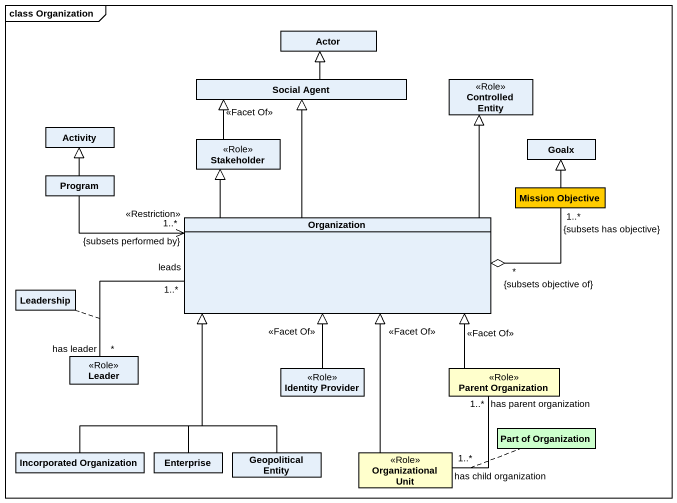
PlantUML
@startuml
mainframe class Organization
hide circle
hide empty members
class "Actor" as Actor_
class "Social Agent" as Social_Agent
class "Controlled Entity" as Controlled_Entity <<Role>>
class Activity
class Stakeholder <<Role>>
class Goalx
class Program
class "Mission Objective" as Mission_Objective #FFCC00
class Organization
class Leadership
class Leader <<Role>>
class "Identity Provider" as Identity_Provider <<Role>>
class "Parent Organization" as Parent_Organization <<Role>> #FFFFCC
class "Part of Organization" as Part_of_Organization #CCFFCC
class "Incorporated Organization" as Incorporated_Organization
class Enterprise
class "Geopolitical Entity" as Geopolitical_Entity
class "Organizational Unit" as Organizational_Unit <<Role>> #FFFFCC
Social_Agent -up-|> Actor_
Stakeholder -up-|> Social_Agent : <<Facet Of>>
Program -up-|> Activity
Mission_Objective -up-|> Goalx
Organization -up-|> Social_Agent
Organization -up-|> Controlled_Entity
Organization -up-|> Stakeholder
Organization "1..*\n{subsets performed by}\n<<Restriction>>" <-left- Program
Organization "*\n{subsets objective of}" o-right- "1..*\n{subsets has objective}" Mission_Objective
Leader "has leader\n*" -right- "leads\n1..*" Organization
(Leader, Organization) .. Leadership
Identity_Provider -up-|> Organization : <<Facet Of>>
Parent_Organization -up-|> Organization : <<Facet Of>>
Incorporated_Organization -up-|> Organization
Enterprise -up-|> Organization
Geopolitical_Entity -up-|> Organization
Organizational_Unit -up-|> Organization : <<Facet Of>>
Organizational_Unit "has child organization\n1..*" -up- "has parent organization\n1..*" Parent_Organization
(Organizational_Unit, Parent_Organization) .. Part_of_Organization
@enduml
